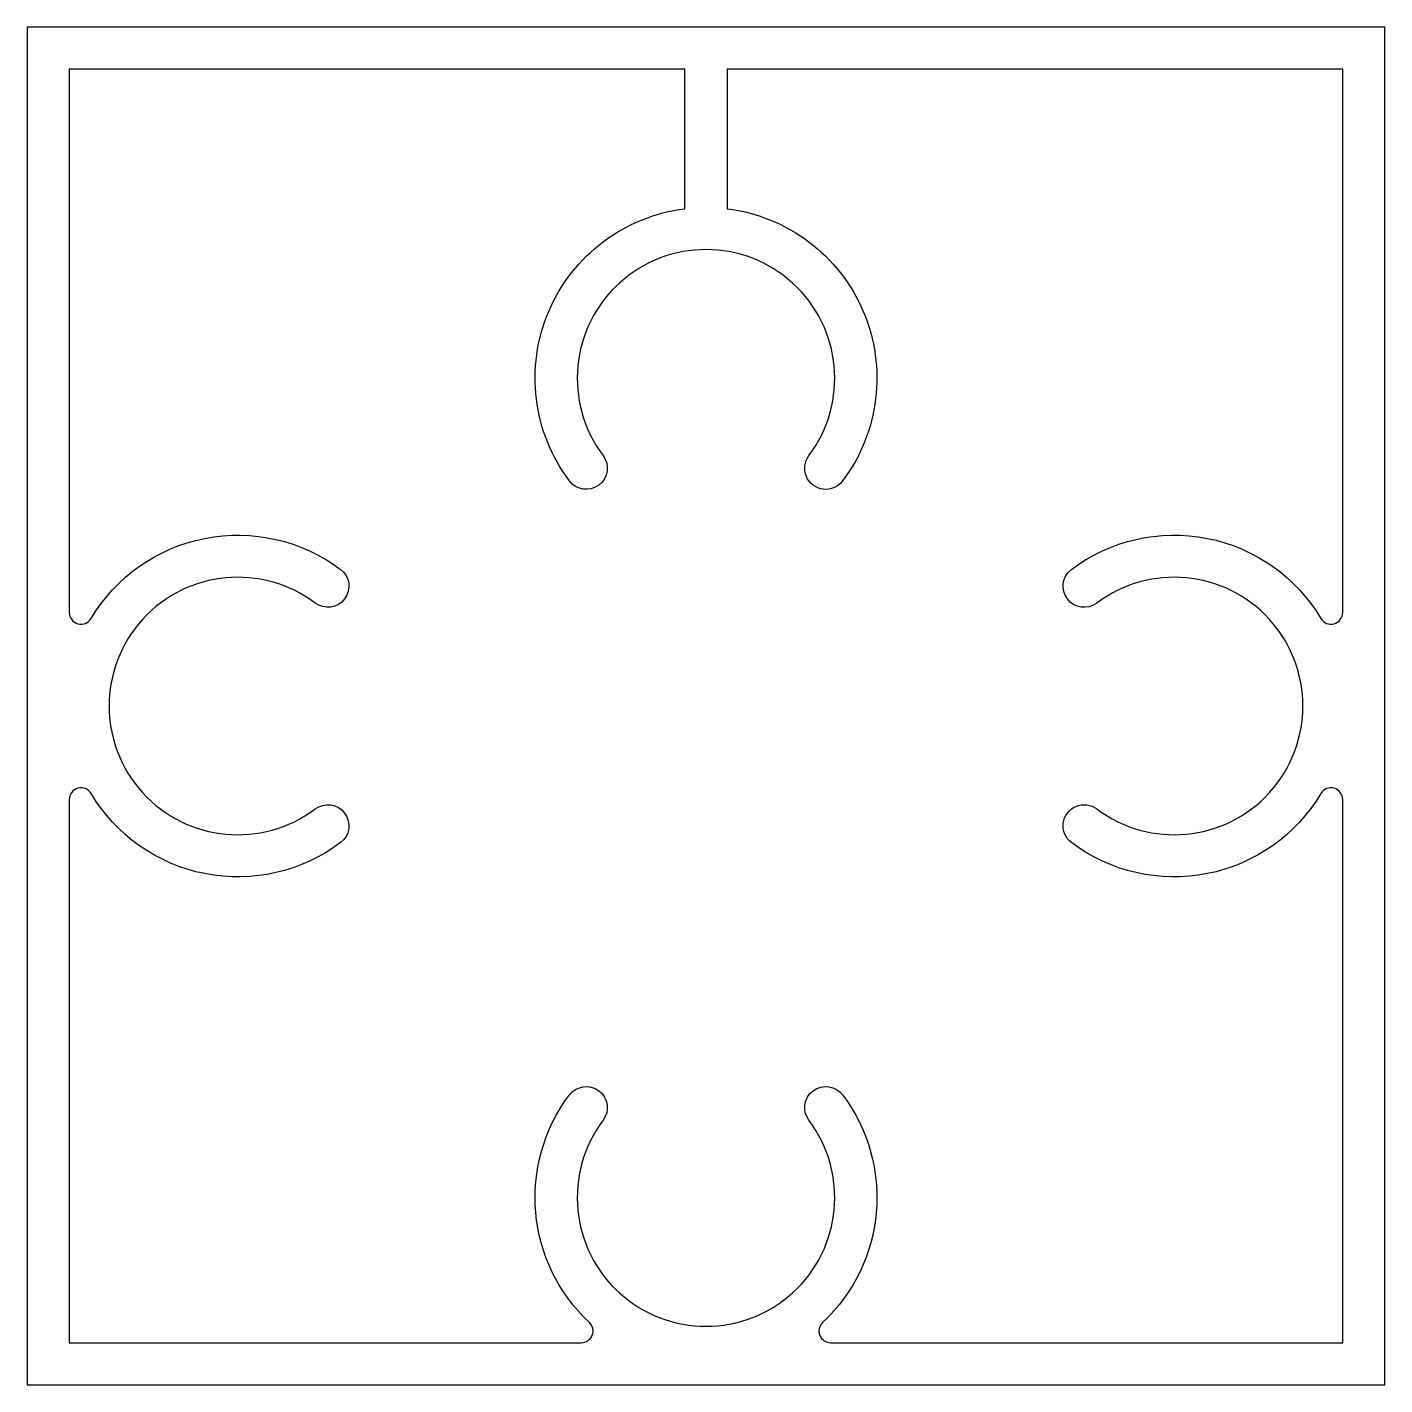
# Model space of a CAD drawing. Extents: x 218.9 to 276.9, y 206.5 to 264.5.
import ezdxf

# ---------------------------------------------------------------- set-up
doc = ezdxf.new("R2010")
doc.units = 0
doc.layers.add('ANA', color=220, linetype='CONTINUOUS')

msp = doc.modelspace()

# ---------------------------------------------------------------- linework, layer by layer
at = {"layer": 'ANA'}
msp.add_lwpolyline([(218.932, 264.461), (218.932, 206.461), (276.932, 206.461), (276.932, 264.461)], close=True, dxfattribs=at)
msp.add_lwpolyline([(220.732, 239.454, 0.761807), (221.662, 239.198, -0.445844), (232.317, 241.297, -1), (231.236, 239.858, 2.002013), (231.236, 231.063, -1), (232.317, 229.624, -0.445844), (221.662, 231.723, 0.761807), (220.732, 231.467), (220.732, 208.261), (242.608, 208.261, 0.680562), (242.949, 209.126, -0.383198), (242.096, 218.845, -1), (243.535, 217.764, 2.002013), (252.329, 217.764, -1), (253.769, 218.845, -0.383198), (252.915, 209.126, 0.680562), (253.257, 208.261), (275.132, 208.261), (275.132, 231.467, 0.761807), (274.203, 231.723, -0.445844), (263.547, 229.624, -1), (264.629, 231.063, 2.002013), (264.629, 239.858, -1), (263.547, 241.297, -0.445844), (274.203, 239.198, 0.761807), (275.132, 239.454), (275.132, 262.661), (248.832, 262.661), (248.832, 256.705, -0.576386), (253.769, 245.076, -1), (252.329, 246.157, 2.002013), (243.535, 246.157, -1), (242.096, 245.076, -0.576386), (247.032, 256.705), (247.032, 262.661), (220.732, 262.661)], format="xyb", close=True, dxfattribs=at)

doc.saveas('drawing.dxf')
